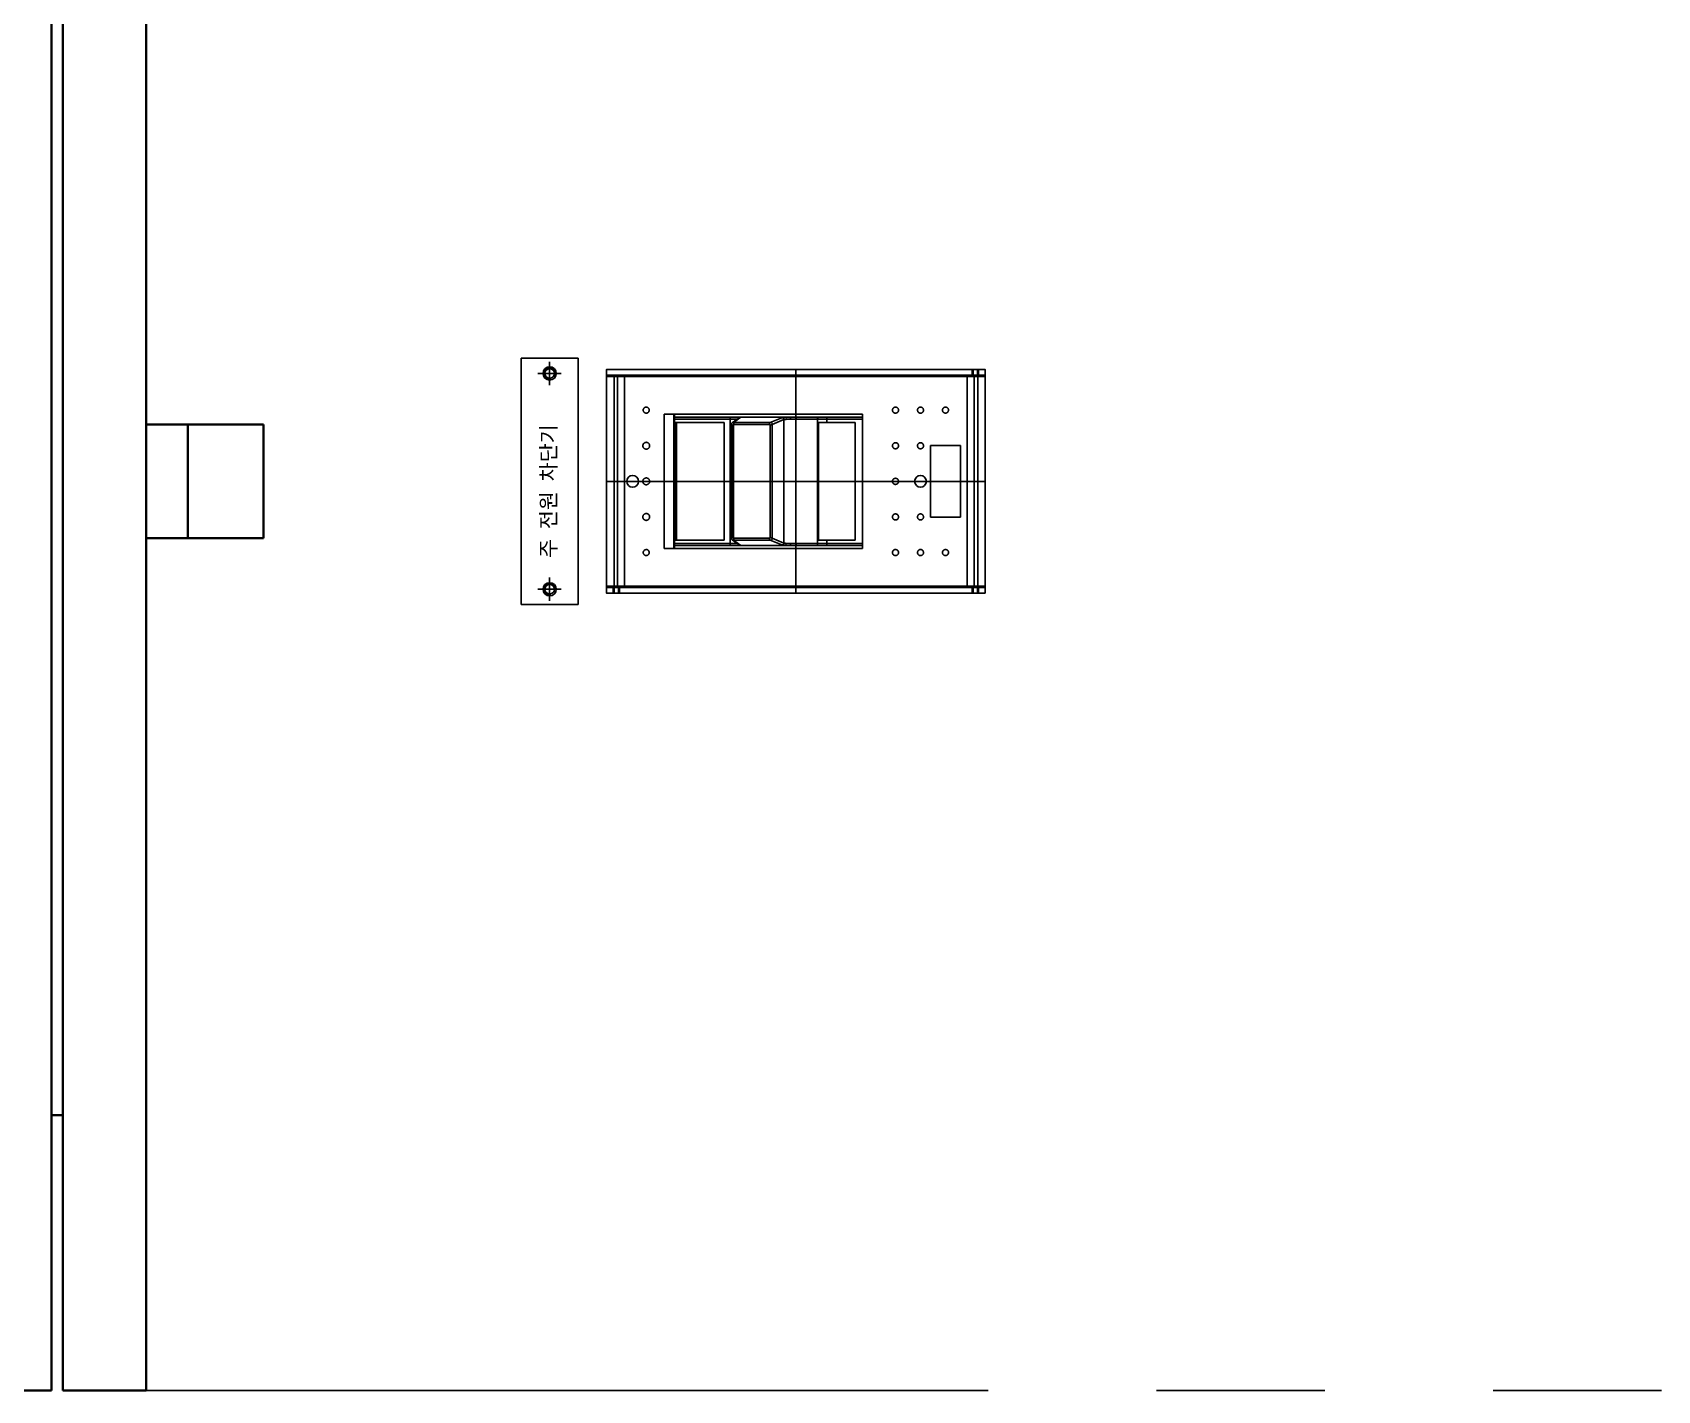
# Model space of a CAD drawing. Header units: millimetres. Extents: x 4969 to 37601, y -771 to 6478.
# Drawn here: x 20374.6 to 20803.6, y 4912.7 to 5271.2 of the extents above; entities that cross this region are included whole.
import ezdxf

# ---------------------------------------------------------------- set-up
doc = ezdxf.new("R2010")
doc.units = ezdxf.units.MM
doc.header["$LTSCALE"] = 7
doc.header["$MEASUREMENT"] = 0
doc.linetypes.add('PHANTOM', pattern=[63.5, 31.75, -6.35, 6.35, -6.35, 6.35, -6.35])
doc.layers.get('0').update_dxf_attribs({"linetype": 'CONTINUOUS'})
doc.layers.add('가시적인 것(ISO)', color=3, linetype='CONTINUOUS', lineweight=40)
doc.styles.add('HAN', font='')
doc.styles.get("Standard").update_dxf_attribs({"font": 'ISOCP'})
doc.styles.get('HAN').set_extended_font_data('GulimChe')
doc.dimstyles.new('PS-15', dxfattribs={"dimscale": 15, "dimtxt": 3, "dimasz": 2, "dimexe": 2, "dimexo": 2.5, "dimgap": 1.5, "dimtad": 1, "dimtoh": 1, "dimrnd": 0.05, "dimzin": 12, "dimdsep": 46, "dimtxsty": 'Standard', "dimcen": 0, "dimclrt": 2, "dimazin": 3, "dimtfac": 1, "dimtofl": 0, "dimtmove": 0, "dimatfit": 3, "dimfxl": 0, "dimtolj": 1, "dimtzin": 0, "dimarcsym": 0})

# ---------------------------------------------------------------- blocks, each defined once
blk = doc.blocks.new('A$C1BBF72AE')
at = {"color": 6}
for p, q in [((-72.5, -32.5), (-72.5, 32.5)), ((-57.5, 32.5), (-72.5, 32.5)), ((-65, 25.42), (-65, 31.58)), ((-57.5, -32.5), (-57.5, 32.5)), ((-68.08, 28.5), (-61.92, 28.5)), ((50, 28), (-50, 28)), ((-50, 27.7), (50, 27.7)), ((-48, -27.7), (-48, 27.7)), ((-47.05, 27.7), (-47.05, -27.7)), ((-45.2, 27.7), (-45.2, -27.7)), ((0, -29.5), (0, 29.5)), ((45.2, -27.7), (45.2, 27.7)), ((46.56, 28), (46.56, 29.5)), ((46.84, 28), (46.84, 29.5)), ((47.05, -27.7), (47.05, 27.7)), ((47.94, 28), (47.94, 29.5)), ((48, -27.7), (48, 27.7)), ((48.22, 28), (48.22, 29.5)), ((-34.8, 17.75), (17.6, 17.75)), ((-34.8, -17.75), (-34.8, 17.75)), ((-32.21, -17.75), (-32.21, 17.75)), ((-32.06, -17.75), (-32.06, 17.75)), ((17.6, -17.75), (17.6, 17.75)), ((-32.06, 16.92), (-14.57, 16.92)), ((-32.06, 16.42), (-15.45, 16.42)), ((-32.06, 15.5), (-18.9, 15.5)), ((-31.5, 15.25), (-32.06, 15.25)), ((-31.75, 15.25), (-31.75, -15.25)), ((-31.5, 15.25), (-31.5, -15.25)), ((-18.9, -15.5), (-18.9, 15.5)), ((-17.35, -16.42), (-17.35, 16.42)), ((-16.96, 15.04), (-16.96, -15.04)), ((-16.91, 15.31), (-16.93, 15.26)), ((-16.9, 15.34), (-16.91, 15.31)), ((-16.86, 15.39), (-16.87, 15.37)), ((-14.9, 16.82), (-16.78, 15.46)), ((-6.82, 15.04), (-16.53, 15.04)), ((-16.53, 14.79), (-16.53, -14.79)), ((-16.5, 15.04), (-16.5, -15.04)), ((-16.46, 15.54), (-14.57, 16.91)), ((-6.75, 15.54), (-16.46, 15.54)), ((-14.9, 16.82), (-14.9, 16.82)), ((17.6, 16.92), (-14.56, 16.92)), ((-6.82, -14.79), (-6.82, 14.79)), ((-6.75, 15.54), (-3.67, 16.8)), ((-6.25, 15.04), (-3.18, 16.3)), ((-6.25, 15.04), (-6.25, 15.04)), ((-6.25, -15.04), (-6.25, 15.04)), ((-3.18, 16.3), (-3.18, -16.3)), ((17.6, 16.42), (-1.51, 16.42)), ((5.75, -16.42), (5.75, 16.42)), ((6.01, 15.5), (15.63, 15.5)), ((6.01, -15.5), (6.01, 15.5)), ((8.2, 16.42), (8.2, 15.5)), ((15.63, 15.5), (15.63, -15.5)), ((35.5, -9.5), (35.5, 9.5)), ((35.5, 9.5), (43.5, 9.5)), ((43.5, -9.5), (43.5, 9.5)), ((-50, 0), (50, 0)), ((35.5, -9.5), (43.5, -9.5)), ((-31.5, -15.25), (-32.06, -15.25)), ((-32.06, -15.5), (-18.9, -15.5)), ((-15.45, -16.42), (-32.06, -16.42)), ((17.6, -16.92), (-32.06, -16.92)), ((-16.79, -15.45), (-14.9, -16.82)), ((-16.53, -15.04), (-6.82, -15.04)), ((-16.46, -15.54), (-6.75, -15.54)), ((-16.46, -15.54), (-14.57, -16.91)), ((-14.9, -16.82), (-14.9, -16.82)), ((-6.75, -15.54), (-3.67, -16.8)), ((-6.25, -15.04), (-6.25, -15.04)), ((-6.25, -15.04), (-3.18, -16.3)), ((-1.51, -16.42), (17.6, -16.42)), ((15.63, -15.5), (6.01, -15.5)), ((8.2, -15.5), (8.2, -16.42)), ((17.6, -17.75), (-34.8, -17.75)), ((-65, -31.58), (-65, -25.42)), ((-68.08, -28.5), (-61.92, -28.5)), ((50, -27.7), (-50, -27.7)), ((50, -28), (-50, -28)), ((-48.22, -28), (-48.22, -29.5)), ((-47.94, -28), (-47.94, -29.5)), ((-46.84, -28), (-46.84, -29.5)), ((-46.56, -28), (-46.56, -29.5)), ((46.56, -29.5), (46.56, -28)), ((46.84, -29.5), (46.84, -28)), ((47.94, -29.5), (47.94, -28)), ((48.22, -29.5), (48.22, -28)), ((-57.5, -32.5), (-72.5, -32.5))]:
    blk.add_line(p, q, dxfattribs=at)
blk.add_lwpolyline([(50, -29.5), (-50, -29.5), (-50, 29.5), (50, 29.5)], close=True, dxfattribs=at)
for points in [[(-16.93, 15.26), (-16.95, 15.21), (-16.96, 15.15), (-16.96, 15.09), (-16.96, 15.04)], [(-16.83, 15.42), (-16.84, 15.42), (-16.86, 15.39)], [(-14.57, 16.91), (-14.57, 16.91), (-14.57, 16.91), (-14.56, 16.91), (-14.56, 16.92), (-14.56, 16.92), (-14.57, 16.92)], [(-16.96, -15.04), (-16.96, -15.09), (-16.96, -15.15), (-16.95, -15.2), (-16.93, -15.25), (-16.92, -15.3), (-16.89, -15.34), (-16.89, -15.35)], [(-16.87, -15.38), (-16.85, -15.4), (-16.83, -15.42), (-16.82, -15.43)], [(-14.57, -16.91), (-14.57, -16.91), (-14.57, -16.91), (-14.56, -16.91), (-14.56, -16.92), (-14.56, -16.92), (-14.57, -16.92)]]:
    blk.add_lwpolyline(points, dxfattribs=at)
for centre, radius in [((-65, 28.5), 1.75), ((-65, 28.5), 1.25), ((-43.1, 0), 1.55), ((32.9, 0), 1.55), ((-65, -28.5), 1.75), ((-65, -28.5), 1.25)]:
    blk.add_circle(centre, radius, dxfattribs=at)
for centre in [(-65, 28.5), (-65, -28.5)]:
    blk.add_arc(centre, 1.5, 349.6291, 281.2082, dxfattribs=at)
for points, start_tangent, end_tangent in [([(-48, 27.7), (-47.96, 27.87)], (0, 1), (0.491984, 0.870604)), ([(-47.96, 27.87), (-47.86, 27.97), (-47.79, 28)], (0.491984, 0.870604), (0.98183, 0.189765)), ([(-46.76, 28), (-46.9, 27.96), (-47.01, 27.85), (-47.05, 27.7)], (-1, 0), (0, -1)), ([(-45.18, 28), (-45.19, 27.85), (-45.2, 27.7)], (-1, 0), (0, -1)), ([(45.18, 28), (45.19, 27.85), (45.2, 27.7)], (1, 0), (0, -1)), ([(46.76, 28), (46.9, 27.96), (47.01, 27.85), (47.05, 27.7)], (1, 0), (0, -1)), ([(47.96, 27.87), (47.86, 27.97), (47.79, 28)], (-0.491984, 0.870604), (-0.983749, 0.179547)), ([(48, 27.7), (47.96, 27.87)], (0, 1), (-0.491984, 0.870604)), ([(-40.3, 18.8), (-40.29, 18.91)], (-0.004383, 0.99999), (0.135908, 0.990721)), ([(-40.29, 18.67), (-40.3, 18.8)], (-0.160849, 0.986979), (-0.004383, 0.99999)), ([(-40.29, 18.91), (-40.27, 19.02)], (0.135908, 0.990721), (0.26942, 0.963023)), ([(-39.41, 18.01), (-39.54, 18), (-39.69, 18.02), (-39.84, 18.08), (-40, 18.18), (-40.15, 18.34), (-40.26, 18.55), (-40.29, 18.67)], (-0.993599, -0.112964), (-0.160849, 0.986979)), ([(-40.27, 19.02), (-40.25, 19.08)], (0.26942, 0.963023), (0.356632, 0.934245)), ([(-40.25, 19.08), (-40.18, 19.21), (-40.06, 19.37), (-39.93, 19.48), (-39.79, 19.54), (-39.65, 19.58), (-39.53, 19.6), (-39.41, 19.59)], (0.356632, 0.934245), (0.993599, -0.112964)), ([(-39.41, 19.59), (-39.28, 19.57), (-39.15, 19.52), (-39.02, 19.43), (-38.89, 19.3), (-38.78, 19.13), (-38.71, 18.91), (-38.71, 18.69), (-38.78, 18.47), (-38.89, 18.3), (-39.02, 18.17), (-39.15, 18.08), (-39.29, 18.03), (-39.41, 18.01)], (0.993599, -0.112964), (-0.993599, -0.112964)), ([(26.3, 18), (26.21, 18), (26.13, 18.02), (26.03, 18.05), (25.93, 18.09), (25.88, 18.12), (25.82, 18.16), (25.76, 18.21), (25.7, 18.27), (25.65, 18.34), (25.59, 18.43), (25.55, 18.53), (25.51, 18.65), (25.5, 18.77), (25.51, 18.89), (25.53, 19.01), (25.57, 19.12), (25.62, 19.22), (25.68, 19.31), (25.74, 19.37), (25.81, 19.43), (25.87, 19.47), (25.92, 19.51), (25.98, 19.53), (26.08, 19.57), (26.17, 19.59), (26.3, 19.6)], (-0.999966, 0.008216), (0.999958, 0.009208)), ([(26.3, 19.6), (26.39, 19.59), (26.47, 19.58), (26.57, 19.55), (26.67, 19.51), (26.73, 19.48), (26.79, 19.44), (26.85, 19.38), (26.91, 19.32), (26.97, 19.24), (27.02, 19.15), (27.06, 19.05), (27.09, 18.93), (27.1, 18.81), (27.09, 18.69), (27.07, 18.58), (27.03, 18.47), (26.97, 18.37), (26.91, 18.29), (26.85, 18.22), (26.79, 18.17), (26.73, 18.12), (26.67, 18.09), (26.62, 18.07), (26.52, 18.03), (26.43, 18.01), (26.3, 18)], (0.999947, -0.01032), (-0.999959, -0.009046)), ([(32.93, 18), (32.85, 18), (32.76, 18.01), (32.68, 18.03), (32.59, 18.06), (32.5, 18.11), (32.4, 18.18), (32.31, 18.26), (32.23, 18.37), (32.16, 18.51), (32.11, 18.68), (32.1, 18.85), (32.13, 19.03), (32.2, 19.19), (32.3, 19.32), (32.4, 19.42), (32.51, 19.5), (32.62, 19.55), (32.72, 19.58), (32.82, 19.6), (32.91, 19.6)], (-1, 0), (1, 0)), ([(32.91, 19.6), (33.01, 19.59), (33.09, 19.58), (33.17, 19.55), (33.27, 19.51), (33.36, 19.46), (33.45, 19.38), (33.5, 19.33)], (1, 0), (0.665799, -0.746131)), ([(33.47, 18.24), (33.41, 18.18), (33.28, 18.1), (33.15, 18.04), (33.03, 18.01), (32.93, 18)], (-0.702689, -0.711497), (-1, 0)), ([(33.5, 19.33), (33.54, 19.28), (33.62, 19.15), (33.67, 19), (33.7, 18.83), (33.68, 18.64), (33.62, 18.46), (33.53, 18.3), (33.47, 18.24)], (0.665799, -0.746131), (-0.702689, -0.711497)), ([(39.58, 18.01), (39.46, 18), (39.32, 18.02), (39.18, 18.07), (39.04, 18.15), (38.9, 18.28), (38.79, 18.45), (38.72, 18.68), (38.71, 18.91), (38.78, 19.13), (38.9, 19.32), (39.03, 19.44), (39.18, 19.53), (39.32, 19.58), (39.46, 19.6)], (-0.995743, -0.092172), (0.9982, 0.059974)), ([(39.46, 19.6), (39.58, 19.59)], (0.9982, 0.059974), (0.995743, -0.092172)), ([(39.58, 19.59), (39.69, 19.58), (39.8, 19.54), (39.91, 19.49)], (0.995743, -0.092172), (0.861828, -0.5072)), ([(40.3, 18.8), (40.27, 18.6), (40.2, 18.41), (40.09, 18.26), (39.96, 18.15), (39.83, 18.07), (39.7, 18.03), (39.58, 18.01)], (-0.003972, -0.999992), (-0.995743, -0.092172)), ([(39.91, 19.49), (40.02, 19.41), (40.12, 19.3), (40.21, 19.16), (40.28, 18.99), (40.3, 18.8)], (0.861828, -0.5072), (-0.003972, -0.999992)), ([(-17.23, 16.92), (-17.27, 16.9), (-17.31, 16.84), (-17.33, 16.74), (-17.35, 16.59), (-17.35, 16.42)], (-1, 0), (0, -1)), ([(-16.91, 15.31), (-16.95, 15.21), (-16.96, 15.04)], (-0.424266, -0.905537), (0.003809, -0.999993)), ([(-16.53, 14.79), (-16.69, 14.88), (-16.81, 14.94), (-16.9, 15), (-16.95, 15.03), (-16.96, 15.04)], (-0.874723, 0.484623), (0.236993, 0.971511)), ([(-16.9, 15.34), (-16.91, 15.31)], (-0.493744, -0.869607), (-0.424266, -0.905537)), ([(-16.89, 15.36), (-16.9, 15.34)], (-0.543453, -0.83944), (-0.493744, -0.869607)), ([(-16.87, 15.38), (-16.89, 15.36)], (-0.597283, -0.80203), (-0.543453, -0.83944)), ([(-16.86, 15.4), (-16.87, 15.38)], (-0.655505, -0.755191), (-0.597283, -0.80203)), ([(-16.83, 15.42), (-16.86, 15.4)], (-0.731449, -0.681896), (-0.655505, -0.755191)), ([(-16.8, 15.45), (-16.83, 15.42)], (-0.791979, -0.610548), (-0.731449, -0.681896)), ([(-16.83, 15.42), (-16.82, 15.43)], (0.726348, 0.687327), (0.75097, 0.660336)), ([(-16.82, 15.43), (-16.79, 15.45)], (0.75097, 0.660336), (0.808362, 0.588685)), ([(-16.78, 15.46), (-16.8, 15.45)], (-0.838239, -0.545303), (-0.791979, -0.610548)), ([(-16.79, 15.45), (-16.78, 15.46)], (0.808362, 0.588685), (0.833479, 0.552551)), ([(-16.58, 15.53), (-16.63, 15.52), (-16.78, 15.46)], (-0.990965, -0.134123), (-0.838239, -0.545303)), ([(-16.78, 15.46), (-16.74, 15.49)], (0.833479, 0.552551), (0.898962, 0.438027)), ([(-16.74, 15.49), (-16.64, 15.52), (-16.46, 15.54)], (0.898962, 0.438027), (1, 0.0006)), ([(-16.46, 15.54), (-16.58, 15.53)], (-1, 0.000212), (-0.990965, -0.134123)), ([(-16.53, 15.04), (-16.53, 14.92), (-16.53, 14.79)], (-0.032114, -0.999484), (-0.000446, -1)), ([(-16.28, 15.04), (-16.36, 15.21), (-16.41, 15.35), (-16.45, 15.45), (-16.46, 15.51), (-16.46, 15.54)], (-0.431417, 0.902153), (0.620858, 0.783923)), ([(-14.95, 16.78), (-14.94, 16.79), (-14.83, 16.87)], (0.675654, 0.737219), (0.909887, 0.414857)), ([(-14.9, 16.82), (-14.79, 16.88), (-14.57, 16.91)], (0.819446, 0.573156), (1, 0.000941)), ([(-14.83, 16.87), (-14.76, 16.9), (-14.56, 16.92)], (0.909887, 0.414857), (1, 0)), ([(-7.07, 15.04), (-6.97, 15.21), (-6.89, 15.35), (-6.83, 15.45), (-6.78, 15.51), (-6.75, 15.54)], (0.495479, 0.86862), (0.946375, 0.323069)), ([(-6.82, 14.79), (-6.82, 14.92), (-6.82, 15.04)], (0.000415, 1), (0.03212, 0.999484)), ([(-6.82, 14.79), (-6.64, 14.88), (-6.49, 14.94), (-6.38, 15), (-6.3, 15.03), (-6.25, 15.04)], (0.893064, 0.44993), (0.944622, 0.328162)), ([(-6.75, 15.54), (-6.58, 15.52), (-6.44, 15.46), (-6.33, 15.36), (-6.27, 15.21), (-6.25, 15.04)], (1, -0.000415), (0.005052, -0.999987)), ([(-6.75, 15.54), (-6.58, 15.52), (-6.44, 15.46), (-6.33, 15.36), (-6.27, 15.21), (-6.25, 15.04)], (0.999999, -0.001704), (0.005135, -0.999987)), ([(-3.67, 16.8), (-3.53, 16.83), (-3.25, 16.85), (-2.84, 16.88), (-2.32, 16.9), (-1.75, 16.92)], (0.925037, 0.379877), (0.99971, 0.024066)), ([(-3.67, 16.8), (-3.46, 16.77), (-3.3, 16.67), (-3.21, 16.52), (-3.18, 16.3)], (1, -0.000945), (0.004324, -0.999991)), ([(-3.18, 16.3), (-3.05, 16.33), (-2.81, 16.35), (-2.46, 16.38), (-2.02, 16.4), (-1.51, 16.42)], (0.902617, 0.430444), (0.999613, 0.027818)), ([(-1.72, 16.92), (-1.75, 16.92)], (-0.999875, 0.01581), (-1, 0)), ([(-1.75, 16.92), (-1.72, 16.92)], (0.99971, 0.024066), (0.99972, 0.023657)), ([(-1.5, 16.89), (-1.59, 16.91), (-1.72, 16.92)], (-0.94374, 0.33069), (-0.999875, 0.01581)), ([(-1.51, 16.42), (-1.44, 16.54), (-1.39, 16.67), (-1.38, 16.79), (-1.47, 16.87), (-1.5, 16.89)], (0.532121, 0.846669), (-0.94374, 0.33069)), ([(0.05, 16.42), (0.05, 16.64), (0.06, 16.8), (0.07, 16.89), (0.08, 16.91), (0.09, 16.92)], (0, 1), (1, 0.000002)), ([(5.75, 16.42), (5.75, 16.64), (5.76, 16.8), (5.77, 16.89), (5.78, 16.91), (5.79, 16.92)], (0, 1), (1, 0)), ([(8.2, 16.42), (8.19, 16.64), (8.15, 16.8), (8.09, 16.89), (8.04, 16.91), (8, 16.92)], (0, 1), (-1, 0)), ([(-40.4, 9.4), (-40.39, 9.52)], (-0.001194, 0.999999), (0.13443, 0.990923)), ([(-40.39, 9.28), (-40.4, 9.4)], (-0.136398, 0.990654), (-0.001194, 0.999999)), ([(-40.39, 9.52), (-40.37, 9.64), (-40.34, 9.71)], (0.13443, 0.990923), (0.350356, 0.936616)), ([(-39.41, 8.51), (-39.54, 8.5), (-39.68, 8.52), (-39.83, 8.57), (-39.99, 8.64), (-40.14, 8.77), (-40.28, 8.94), (-40.37, 9.16), (-40.39, 9.28)], (-0.995016, -0.099711), (-0.136398, 0.990654)), ([(-40.34, 9.71), (-40.27, 9.86), (-40.14, 10.03), (-39.99, 10.16), (-39.83, 10.24), (-39.67, 10.28), (-39.54, 10.3), (-39.41, 10.29)], (0.350356, 0.936616), (0.995016, -0.099711)), ([(-39.41, 10.29), (-39.29, 10.27), (-39.15, 10.22), (-39.01, 10.15), (-38.89, 10.06), (-38.79, 9.95), (-38.71, 9.82), (-38.65, 9.68), (-38.61, 9.51), (-38.61, 9.33), (-38.65, 9.14), (-38.73, 8.95), (-38.85, 8.79), (-38.99, 8.67), (-39.14, 8.58), (-39.28, 8.53), (-39.41, 8.51)], (0.995016, -0.099711), (-0.995016, -0.099711)), ([(26.3, 8.6), (26.21, 8.6), (26.13, 8.62), (26.03, 8.65), (25.93, 8.69), (25.88, 8.72), (25.82, 8.76), (25.76, 8.81), (25.7, 8.87), (25.65, 8.94), (25.59, 9.03), (25.55, 9.13), (25.51, 9.25), (25.5, 9.37), (25.51, 9.49), (25.53, 9.61), (25.57, 9.72), (25.62, 9.82), (25.68, 9.91), (25.74, 9.97), (25.81, 10.03), (25.87, 10.07), (25.92, 10.11), (25.98, 10.13), (26.08, 10.17), (26.17, 10.19), (26.3, 10.2)], (-0.999966, 0.008216), (0.999958, 0.009208)), ([(26.3, 10.2), (26.39, 10.19), (26.47, 10.18), (26.57, 10.15), (26.67, 10.11), (26.73, 10.08), (26.79, 10.04), (26.85, 9.98), (26.91, 9.92), (26.97, 9.84), (27.02, 9.75), (27.06, 9.65), (27.09, 9.53), (27.1, 9.41), (27.09, 9.29), (27.07, 9.18), (27.03, 9.07), (26.97, 8.97), (26.91, 8.89), (26.85, 8.82), (26.79, 8.77), (26.73, 8.72), (26.67, 8.69), (26.62, 8.67), (26.52, 8.63), (26.43, 8.61), (26.3, 8.6)], (0.999947, -0.01032), (-0.999959, -0.009046)), ([(32.93, 8.6), (32.85, 8.6), (32.76, 8.61), (32.68, 8.63), (32.59, 8.66), (32.5, 8.71), (32.4, 8.78), (32.31, 8.86), (32.23, 8.97), (32.16, 9.11), (32.11, 9.28), (32.1, 9.45), (32.13, 9.63), (32.2, 9.79), (32.3, 9.92), (32.4, 10.02), (32.51, 10.1), (32.62, 10.15), (32.72, 10.18), (32.82, 10.2), (32.91, 10.2)], (-1, 0), (1, 0)), ([(32.91, 10.2), (33.01, 10.19), (33.09, 10.18), (33.17, 10.15), (33.27, 10.11), (33.36, 10.06), (33.45, 9.98), (33.5, 9.93)], (1, 0), (0.665799, -0.746131)), ([(33.47, 8.84), (33.41, 8.78), (33.28, 8.7), (33.15, 8.64), (33.03, 8.61), (32.93, 8.6)], (-0.702689, -0.711497), (-1, 0)), ([(33.5, 9.93), (33.54, 9.88), (33.62, 9.75), (33.67, 9.6), (33.7, 9.43), (33.68, 9.24), (33.62, 9.06), (33.53, 8.9), (33.47, 8.84)], (0.665799, -0.746131), (-0.702689, -0.711497)), ([(-40.4, 0), (-40.39, 0.12)], (-0.001194, 0.999999), (0.13443, 0.990923)), ([(-40.39, 0.12), (-40.37, 0.24), (-40.34, 0.31)], (0.13443, 0.990923), (0.350356, 0.936616)), ([(-40.34, 0.31), (-40.27, 0.46), (-40.14, 0.63), (-39.99, 0.76), (-39.83, 0.84), (-39.67, 0.88), (-39.54, 0.9), (-39.41, 0.89)], (0.350356, 0.936616), (0.995016, -0.099711)), ([(-39.41, 0.89), (-39.29, 0.87), (-39.15, 0.82), (-39.01, 0.75), (-38.89, 0.66), (-38.79, 0.55), (-38.71, 0.42), (-38.65, 0.28), (-38.61, 0.11), (-38.61, -0.07), (-38.65, -0.26), (-38.73, -0.45), (-38.85, -0.61), (-38.99, -0.73), (-39.14, -0.82), (-39.28, -0.87), (-39.41, -0.89)], (0.995016, -0.099711), (-0.995016, -0.099711)), ([(26.3, -0.8), (26.21, -0.8), (26.13, -0.78), (26.03, -0.75), (25.93, -0.71), (25.88, -0.68), (25.82, -0.64), (25.76, -0.59), (25.7, -0.53), (25.65, -0.46), (25.59, -0.37), (25.55, -0.27), (25.51, -0.15), (25.5, -0.03), (25.51, 0.09), (25.53, 0.21), (25.57, 0.32), (25.62, 0.42), (25.68, 0.51), (25.74, 0.57), (25.81, 0.63), (25.87, 0.67), (25.92, 0.71), (25.98, 0.73), (26.08, 0.77), (26.17, 0.79), (26.3, 0.8)], (-0.999966, 0.008216), (0.999958, 0.009208)), ([(26.3, 0.8), (26.39, 0.79), (26.47, 0.78), (26.57, 0.75), (26.67, 0.71), (26.73, 0.68), (26.79, 0.64), (26.85, 0.58), (26.91, 0.52), (26.97, 0.44), (27.02, 0.35), (27.06, 0.25), (27.09, 0.13), (27.1, 0.01), (27.09, -0.11), (27.07, -0.22), (27.03, -0.33), (26.97, -0.43), (26.91, -0.51), (26.85, -0.58), (26.79, -0.63), (26.73, -0.68), (26.67, -0.71), (26.62, -0.73), (26.52, -0.77), (26.43, -0.79), (26.3, -0.8)], (0.999947, -0.01032), (-0.999959, -0.009046)), ([(-40.39, -0.12), (-40.4, 0)], (-0.136398, 0.990654), (-0.001194, 0.999999)), ([(-39.41, -0.89), (-39.54, -0.9), (-39.68, -0.88), (-39.83, -0.83), (-39.99, -0.76), (-40.14, -0.63), (-40.28, -0.46), (-40.37, -0.24), (-40.39, -0.12)], (-0.995016, -0.099711), (-0.136398, 0.990654)), ([(-40.34, -9.09), (-40.27, -8.94), (-40.14, -8.77), (-39.99, -8.64), (-39.83, -8.56), (-39.67, -8.52), (-39.54, -8.5), (-39.41, -8.51)], (0.350356, 0.936616), (0.995016, -0.099711)), ([(-39.41, -8.51), (-39.29, -8.53), (-39.15, -8.58), (-39.01, -8.65), (-38.89, -8.74), (-38.79, -8.85), (-38.71, -8.98), (-38.65, -9.12), (-38.61, -9.29), (-38.61, -9.47), (-38.65, -9.66), (-38.73, -9.85), (-38.85, -10.01), (-38.99, -10.13), (-39.14, -10.22), (-39.28, -10.27), (-39.41, -10.29)], (0.995016, -0.099711), (-0.995016, -0.099711)), ([(-40.4, -9.4), (-40.39, -9.28)], (-0.001194, 0.999999), (0.13443, 0.990923)), ([(-40.39, -9.52), (-40.4, -9.4)], (-0.136398, 0.990654), (-0.001194, 0.999999)), ([(-40.39, -9.28), (-40.37, -9.16), (-40.34, -9.09)], (0.13443, 0.990923), (0.350356, 0.936616)), ([(-39.41, -10.29), (-39.54, -10.3), (-39.68, -10.28), (-39.83, -10.23), (-39.99, -10.16), (-40.14, -10.03), (-40.28, -9.86), (-40.37, -9.64), (-40.39, -9.52)], (-0.995016, -0.099711), (-0.136398, 0.990654)), ([(26.3, -10.2), (26.21, -10.2), (26.13, -10.18), (26.03, -10.15), (25.93, -10.11), (25.88, -10.08), (25.82, -10.04), (25.76, -9.99), (25.7, -9.93), (25.65, -9.86), (25.59, -9.77), (25.55, -9.67), (25.51, -9.55), (25.5, -9.43), (25.51, -9.31), (25.53, -9.19), (25.57, -9.08), (25.62, -8.98), (25.68, -8.89), (25.74, -8.83), (25.81, -8.77), (25.87, -8.73), (25.92, -8.69), (25.98, -8.67), (26.08, -8.63), (26.17, -8.61), (26.3, -8.6)], (-0.999966, 0.008216), (0.999958, 0.009208)), ([(26.3, -8.6), (26.39, -8.61), (26.47, -8.62), (26.57, -8.65), (26.67, -8.69), (26.73, -8.72), (26.79, -8.76), (26.85, -8.82), (26.91, -8.88), (26.97, -8.96), (27.02, -9.05), (27.06, -9.15), (27.09, -9.27), (27.1, -9.39), (27.09, -9.51), (27.07, -9.62), (27.03, -9.73), (26.97, -9.83), (26.91, -9.91), (26.85, -9.98), (26.79, -10.03), (26.73, -10.08), (26.67, -10.11), (26.62, -10.13), (26.52, -10.17), (26.43, -10.19), (26.3, -10.2)], (0.999947, -0.01032), (-0.999959, -0.009046)), ([(32.93, -10.2), (32.85, -10.2), (32.76, -10.19), (32.68, -10.17), (32.59, -10.14), (32.5, -10.09), (32.4, -10.02), (32.31, -9.94), (32.23, -9.83), (32.16, -9.69), (32.11, -9.52), (32.1, -9.35), (32.13, -9.17), (32.2, -9.01), (32.3, -8.88), (32.4, -8.78), (32.51, -8.7), (32.62, -8.65), (32.72, -8.62), (32.82, -8.6), (32.91, -8.6)], (-1, 0), (1, 0)), ([(32.91, -8.6), (33.01, -8.61), (33.09, -8.62), (33.17, -8.65), (33.27, -8.69), (33.36, -8.74), (33.45, -8.82), (33.5, -8.87)], (1, 0), (0.665799, -0.746131)), ([(33.47, -9.96), (33.41, -10.02), (33.28, -10.1), (33.15, -10.16), (33.03, -10.19), (32.93, -10.2)], (-0.702689, -0.711497), (-1, 0)), ([(33.5, -8.87), (33.54, -8.92), (33.62, -9.05), (33.67, -9.2), (33.7, -9.37), (33.68, -9.56), (33.62, -9.74), (33.53, -9.9), (33.47, -9.96)], (0.665799, -0.746131), (-0.702689, -0.711497)), ([(-17.23, -16.92), (-17.27, -16.9), (-17.31, -16.84), (-17.33, -16.74), (-17.35, -16.59), (-17.35, -16.42)], (-1, 0), (0, 1)), ([(-16.53, -14.79), (-16.69, -14.88), (-16.81, -14.94), (-16.9, -15), (-16.96, -15.04)], (-0.875053, -0.484027), (0.600435, -0.799674)), ([(-16.91, -15.31), (-16.94, -15.21), (-16.96, -15.04)], (-0.435216, 0.900326), (0.001626, 0.999999)), ([(-16.89, -15.35), (-16.91, -15.31)], (-0.521861, 0.85303), (-0.435216, 0.900326)), ([(-16.87, -15.38), (-16.88, -15.36), (-16.89, -15.35)], (-0.617414, 0.786638), (-0.521861, 0.85303)), ([(-16.85, -15.4), (-16.87, -15.38)], (-0.657321, 0.753611), (-0.617414, 0.786638)), ([(-16.58, -15.53), (-16.64, -15.52), (-16.78, -15.46), (-16.85, -15.4)], (-0.989352, 0.145544), (-0.657321, 0.753611)), ([(-16.46, -15.54), (-16.64, -15.52), (-16.78, -15.46), (-16.79, -15.45)], (-1, 0.000414), (-0.808361, 0.588687)), ([(-16.46, -15.54), (-16.58, -15.53)], (-0.999999, 0.001692), (-0.989352, 0.145544)), ([(-16.53, -14.79), (-16.53, -14.92), (-16.53, -15.04)], (0.000415, -1), (0.03212, -0.999484)), ([(-16.28, -15.04), (-16.36, -15.21), (-16.41, -15.35), (-16.45, -15.45), (-16.47, -15.51), (-16.46, -15.54)], (-0.430801, -0.902447), (0.67292, -0.739715)), ([(-14.95, -16.78), (-14.94, -16.79), (-14.83, -16.87)], (0.675698, -0.737179), (0.909619, -0.415444)), ([(-14.63, -16.9), (-14.79, -16.88), (-14.9, -16.82)], (-0.99791, 0.064625), (-0.819648, 0.572868)), ([(-14.83, -16.87), (-14.76, -16.9), (-14.57, -16.92)], (0.909619, -0.415444), (1, 0)), ([(-14.57, -16.91), (-14.63, -16.9)], (-1, 0.000941), (-0.99791, 0.064625)), ([(-7.07, -15.04), (-6.97, -15.21), (-6.89, -15.35), (-6.83, -15.45), (-6.78, -15.51), (-6.75, -15.54)], (0.496032, -0.868304), (0.950279, -0.3114)), ([(-6.82, -15.04), (-6.82, -14.92), (-6.82, -14.79)], (-0.032114, 0.999484), (-0.000446, 1)), ([(-6.82, -14.79), (-6.64, -14.88), (-6.49, -14.94), (-6.38, -15), (-6.3, -15.03), (-6.25, -15.04)], (0.892774, -0.450505), (0.932165, -0.362035)), ([(-6.25, -15.04), (-6.27, -15.21), (-6.33, -15.36), (-6.44, -15.46), (-6.58, -15.52), (-6.75, -15.54)], (-0.005619, -0.999984), (-1, -0.000646)), ([(-6.25, -15.04), (-6.27, -15.21), (-6.33, -15.36), (-6.44, -15.46), (-6.58, -15.52), (-6.75, -15.54)], (-0.005146, -0.999987), (-0.999999, -0.001618)), ([(-3.18, -16.3), (-3.21, -16.52), (-3.3, -16.67), (-3.46, -16.77), (-3.67, -16.8)], (-0.004324, -0.999991), (-1, -0.000945)), ([(-3.67, -16.8), (-3.53, -16.83), (-3.25, -16.85), (-2.84, -16.88), (-2.32, -16.9), (-1.74, -16.92)], (0.925183, -0.379521), (0.999712, -0.024012)), ([(-3.18, -16.3), (-3.05, -16.33), (-2.81, -16.35), (-2.46, -16.38), (-2.02, -16.4), (-1.51, -16.42)], (0.902676, -0.43032), (0.999613, -0.027816)), ([(-1.75, -16.92), (-1.74, -16.92)], (1, 0), (0.999999, -0.00111)), ([(-1.74, -16.92), (-1.73, -16.92), (-1.72, -16.92)], (0.999999, -0.00111), (0.999162, 0.040924)), ([(-1.74, -16.92), (-1.72, -16.92)], (0.999712, -0.024012), (0.99972, -0.023658)), ([(-1.5, -16.89), (-1.59, -16.91), (-1.72, -16.92)], (-0.943845, -0.330389), (-0.999875, -0.015807)), ([(-1.51, -16.42), (-1.44, -16.54), (-1.39, -16.67), (-1.38, -16.79), (-1.47, -16.87), (-1.5, -16.89)], (0.531803, -0.846868), (-0.943845, -0.330389)), ([(0.05, -16.42), (0.05, -16.64), (0.06, -16.8), (0.07, -16.89), (0.08, -16.91), (0.09, -16.92)], (0, -1), (1, 0)), ([(5.75, -16.42), (5.75, -16.64), (5.76, -16.8), (5.77, -16.89), (5.78, -16.91), (5.79, -16.92)], (0, -1), (1, -0.000002)), ([(8.2, -16.42), (8.19, -16.64), (8.15, -16.8), (8.09, -16.89), (8.04, -16.91), (8, -16.92)], (0, -1), (-1, 0)), ([(-40.3, -18.8), (-40.29, -18.69)], (-0.004383, 0.99999), (0.135908, 0.990721)), ([(-40.29, -18.93), (-40.3, -18.8)], (-0.160849, 0.986979), (-0.004383, 0.99999)), ([(-40.29, -18.69), (-40.27, -18.58)], (0.135908, 0.990721), (0.26942, 0.963023)), ([(-39.41, -19.59), (-39.54, -19.6), (-39.69, -19.58), (-39.84, -19.52), (-40, -19.42), (-40.15, -19.26), (-40.26, -19.05), (-40.29, -18.93)], (-0.993599, -0.112964), (-0.160849, 0.986979)), ([(-40.27, -18.58), (-40.25, -18.52)], (0.26942, 0.963023), (0.356632, 0.934245)), ([(-40.25, -18.52), (-40.18, -18.39), (-40.06, -18.23), (-39.93, -18.12), (-39.79, -18.06), (-39.65, -18.02), (-39.53, -18), (-39.41, -18.01)], (0.356632, 0.934245), (0.993599, -0.112964)), ([(-39.41, -18.01), (-39.28, -18.03), (-39.15, -18.08), (-39.02, -18.17), (-38.89, -18.3), (-38.78, -18.47), (-38.71, -18.69), (-38.71, -18.91), (-38.78, -19.13), (-38.89, -19.3), (-39.02, -19.43), (-39.15, -19.52), (-39.29, -19.57), (-39.41, -19.59)], (0.993599, -0.112964), (-0.993599, -0.112964)), ([(26.3, -19.6), (26.21, -19.6), (26.13, -19.58), (26.03, -19.55), (25.93, -19.51), (25.88, -19.48), (25.82, -19.44), (25.76, -19.39), (25.7, -19.33), (25.65, -19.26), (25.59, -19.17), (25.55, -19.07), (25.51, -18.95), (25.5, -18.83), (25.51, -18.71), (25.53, -18.59), (25.57, -18.48), (25.62, -18.38), (25.68, -18.29), (25.74, -18.23), (25.81, -18.17), (25.87, -18.13), (25.92, -18.09), (25.98, -18.07), (26.08, -18.03), (26.17, -18.01), (26.3, -18)], (-0.999966, 0.008216), (0.999958, 0.009208)), ([(26.3, -18), (26.39, -18.01), (26.47, -18.02), (26.57, -18.05), (26.67, -18.09), (26.73, -18.12), (26.79, -18.16), (26.85, -18.22), (26.91, -18.28), (26.97, -18.36), (27.02, -18.45), (27.06, -18.55), (27.09, -18.67), (27.1, -18.79), (27.09, -18.91), (27.07, -19.02), (27.03, -19.13), (26.97, -19.23), (26.91, -19.31), (26.85, -19.38), (26.79, -19.43), (26.73, -19.48), (26.67, -19.51), (26.62, -19.53), (26.52, -19.57), (26.43, -19.59), (26.3, -19.6)], (0.999947, -0.01032), (-0.999959, -0.009046)), ([(32.93, -19.6), (32.85, -19.6), (32.76, -19.59), (32.68, -19.57), (32.59, -19.54), (32.5, -19.49), (32.4, -19.42), (32.31, -19.34), (32.23, -19.23), (32.16, -19.09), (32.11, -18.92), (32.1, -18.75), (32.13, -18.57), (32.2, -18.41), (32.3, -18.28), (32.4, -18.18), (32.51, -18.1), (32.62, -18.05), (32.72, -18.02), (32.82, -18), (32.91, -18)], (-1, 0), (1, 0)), ([(32.91, -18), (33.01, -18.01), (33.09, -18.02), (33.17, -18.05), (33.27, -18.09), (33.36, -18.14), (33.45, -18.22), (33.5, -18.27)], (1, 0), (0.665799, -0.746131)), ([(33.47, -19.36), (33.41, -19.42), (33.28, -19.5), (33.15, -19.56), (33.03, -19.59), (32.93, -19.6)], (-0.702689, -0.711497), (-1, 0)), ([(33.5, -18.27), (33.54, -18.32), (33.62, -18.45), (33.67, -18.6), (33.7, -18.77), (33.68, -18.96), (33.62, -19.14), (33.53, -19.3), (33.47, -19.36)], (0.665799, -0.746131), (-0.702689, -0.711497)), ([(39.58, -19.59), (39.46, -19.6), (39.32, -19.58), (39.18, -19.53), (39.04, -19.45), (38.9, -19.32), (38.79, -19.15), (38.72, -18.92), (38.71, -18.69), (38.78, -18.47), (38.9, -18.28), (39.03, -18.16), (39.18, -18.07), (39.32, -18.02), (39.46, -18)], (-0.995743, -0.092172), (0.9982, 0.059974)), ([(39.46, -18), (39.58, -18.01)], (0.9982, 0.059974), (0.995743, -0.092172)), ([(39.58, -18.01), (39.69, -18.02), (39.8, -18.06), (39.91, -18.11)], (0.995743, -0.092172), (0.861828, -0.5072)), ([(40.3, -18.8), (40.27, -19), (40.2, -19.19), (40.09, -19.34), (39.96, -19.45), (39.83, -19.53), (39.7, -19.57), (39.58, -19.59)], (-0.003972, -0.999992), (-0.995743, -0.092172)), ([(39.91, -18.11), (40.02, -18.19), (40.12, -18.3), (40.21, -18.44), (40.28, -18.61), (40.3, -18.8)], (0.861828, -0.5072), (-0.003972, -0.999992)), ([(-48, -27.7), (-47.96, -27.87)], (0, -1), (0.491984, -0.870604)), ([(-47.96, -27.87), (-47.86, -27.97), (-47.79, -28)], (0.491984, -0.870604), (0.983749, -0.179547)), ([(-46.76, -28), (-46.9, -27.96), (-47.01, -27.85), (-47.05, -27.7)], (-1, 0), (0, 1)), ([(-45.18, -28), (-45.19, -27.85), (-45.2, -27.7)], (-1, 0), (0, 1)), ([(45.18, -28), (45.19, -27.85), (45.2, -27.7)], (1, 0), (0, 1)), ([(46.76, -28), (46.9, -27.96), (47.01, -27.85), (47.05, -27.7)], (1, 0), (0, 1)), ([(47.96, -27.87), (47.86, -27.97), (47.79, -28)], (-0.491984, -0.870604), (-0.98183, -0.189765)), ([(48, -27.7), (47.96, -27.87)], (0, -1), (-0.491984, -0.870604))]:
    blk.add_spline(points, degree=3, dxfattribs=dict(at, start_tangent=start_tangent, end_tangent=end_tangent))
at = {"color": 6, "style": 'HAN'}
blk.add_text('주 전원 차단기', height=4, rotation=90, dxfattribs=at).set_placement((-63.33, -20.24))

msp = doc.modelspace()

# ---------------------------------------------------------------- linework, layer by layer
at = {"color": 251, "linetype": 'PHANTOM'}
msp.add_line((20404.629, 4912.706), (21192.129, 4912.706), dxfattribs=at)
msp.add_arc((20393.629, 4912.706), 798.5, 0, 90, dxfattribs=at)
at = {"layer": '가시적인 것(ISO)'}
for p, q in [((20379.629, 4912.706), (20379.629, 6112.706)), ((20382.629, 4912.706), (20382.629, 5711.206)), ((20404.629, 5711.206), (20404.629, 4912.706)), ((20404.629, 5167.706), (20415.629, 5167.706)), ((20415.629, 5137.706), (20415.629, 5167.706)), ((20415.629, 5167.706), (20435.629, 5167.706)), ((20435.629, 5137.706), (20435.629, 5167.706)), ((20404.629, 5137.706), (20415.629, 5137.706)), ((20415.629, 5137.706), (20435.629, 5137.706)), ((20379.629, 4985.406), (20382.629, 4985.406)), ((18979.629, 4912.706), (20379.629, 4912.706)), ((20382.629, 4912.706), (20404.629, 4912.706))]:
    msp.add_line(p, q, dxfattribs=at)

# ---------------------------------------------------------------- block references
msp.add_blockref('A$C1BBF72AE', (20576.156, 5152.706))

# ---------------------------------------------------------------- leaders
at = {"annotation_type": 0, "has_hookline": 1, "hookline_direction": 0, "text_width": 288}
msp.add_leader([(20259.629, 5152.706), (20439.333, 5466.715), (20469.333, 5466.715)], dimstyle='PS-15', override={"dimgap": 1.5, "dimtad": 1}, dxfattribs=at)

doc.saveas('drawing.dxf')
